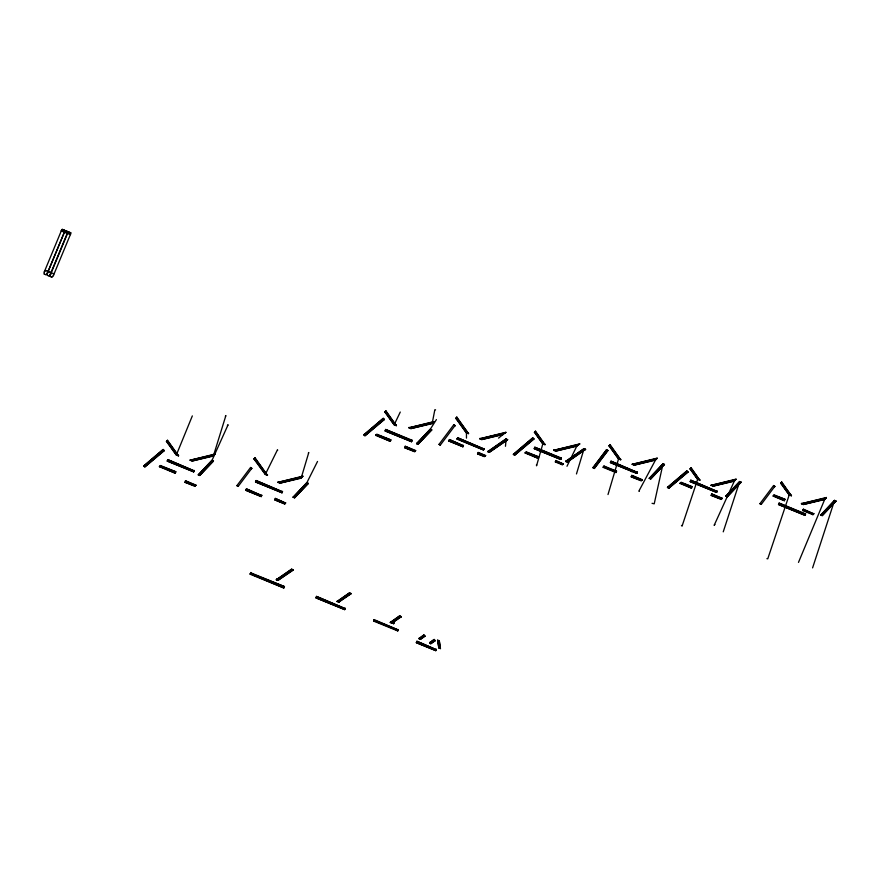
<?xml version="1.0" encoding="UTF-8"?>
<svg xmlns="http://www.w3.org/2000/svg" width="880" height="880" viewBox="0 0 880 880"><rect width="100%" height="100%" fill="white"/><g stroke="black" fill="none" stroke-linecap="round" stroke-linejoin="round"><path stroke-width="1.32" d="M812.592 567.886L834.57 500.412L836 501.006L822.195 515.647L820.765 515.053L834.57 500.412L820.765 515.053M61.358 230.747L61.446 230.516A5.533 3.993 20.6 0 1 62.26 229.372L64.834 230.428L62.271 229.383M67.331 233.178L67.419 232.947A5.533 3.993 20.6 0 1 68.233 231.814L70.796 232.859A5.533 3.993 20.6 0 1 70.521 234.212L70.444 234.388M143.682 466.048L163.152 449.471L164.153 450.758L144.837 466.917L143.682 466.048L163.152 449.471M144.837 466.917L164.307 450.351M166.43 441.474L167.519 440.275L178.486 455.884L176.33 455.004L166.43 441.474L167.519 440.275M159.39 466.719L160.49 465.52L175.857 471.79L160.336 465.938L159.39 466.719L175.274 473.198L175.857 471.79M167.2 461.032L193.666 471.834L167.2 461.032L167.783 459.635L194.095 470.844L167.783 459.635M166.584 441.056L176.33 455.004L192.335 415.899M175.274 473.198L159.555 466.312M190.113 460.229L215.05 454.025L213.345 456.06L192.071 461.032L190.113 460.229L214.896 454.443M192.071 461.032L213.499 455.642L215.05 454.025M184.899 482.24L195.118 485.936L195.932 485.089L185.493 480.832L184.899 482.24L194.964 486.343L195.932 485.089M185.493 480.832L195.767 485.507M198.264 474.892L212.069 460.251L213.356 461.241L199.705 475.475L198.264 474.892L212.069 460.251L228.107 424.721L227.403 425.48M199.705 475.475L213.51 460.834M213.345 456.06L225.885 415.547L225.379 416.262M236.907 485.639L238.194 486.376L236.907 485.639L250.569 467.489L251.702 468.633L250.569 467.489M254.012 459.074L254.947 457.644L267.443 475.354L265.287 474.474L254.012 459.074L254.947 457.644M245.619 490.193L261.228 496.562L245.619 490.193L246.455 488.884L261.668 495.572L246.455 488.884M255.519 481.943L281.985 492.745L255.519 481.943L256.102 480.546L282.414 491.755L256.102 480.546M265.287 474.474L277.519 449.724L277.64 450.296M277.893 482.372L302.841 476.168L301.125 478.203L279.851 483.175L277.893 482.372L302.687 476.575M279.851 483.175L301.279 477.785L302.841 476.168M274.681 499.818L284.746 503.921L274.681 499.818L275.275 498.41L285.549 503.085L275.275 498.41M293.095 497.277L306.9 482.636L308.176 483.637L294.536 497.86L293.095 497.277L306.9 482.636L317.526 461.45M301.125 478.203L308.781 452.507L308.385 453.002M294.536 497.86L308.341 483.219M363.814 434.907L383.273 418.33L384.274 419.617L364.958 435.776L363.814 434.907L383.273 418.33M364.958 435.776L384.428 419.199M375.727 435.38L376.816 434.181L390.929 439.945L376.662 434.599L375.727 435.38L390.335 441.342L390.929 439.945M384.813 412.038L385.913 410.839L396.319 425.689L394.163 424.809L384.813 412.038L385.913 410.839M385.055 430.881L411.521 441.672L385.055 430.881L385.649 429.473L412.115 440.275L411.521 441.672M385.649 429.473L411.961 440.682M384.978 411.62L394.163 424.809L400.268 412.049M390.335 441.342L375.881 434.973M408.914 427.801L433.862 421.597L432.146 423.632L410.872 428.604L408.914 427.801L433.708 422.015M410.872 428.604L432.3 423.214L433.862 421.597M404.624 447.7L414.854 451.385L415.657 450.549L405.218 446.292L404.624 447.7L414.7 451.803L415.657 450.549M405.218 446.292L415.503 450.967M416.57 443.729L430.375 429.088L431.651 430.089L418 444.323L416.57 443.729L430.375 429.088L436.414 419.584M418 444.323L431.805 429.682M432.146 423.632L434.841 409.761L435.567 409.794M439.032 444.345L440.33 445.071L439.032 444.345L453.816 424.71L454.96 425.854L453.816 424.71M455.884 418.506L456.808 417.076L468.479 433.642L466.323 432.773L455.884 418.506L456.808 417.076M448.569 440.88L462.891 446.721L448.569 440.88L449.405 439.571L463.331 445.731L449.405 439.571M484.121 448.569L483.538 449.977L457.072 439.175L457.655 437.778L483.967 448.987L457.655 437.778M466.323 432.773L456.038 418.088M479.754 438.779L505.846 432.3L502.854 434.632L481.723 439.571L479.754 438.779L505.692 432.707M481.723 439.571L503.008 434.214L505.846 432.3M477.565 453.882L484.572 456.258L485.65 455.532L478.159 452.474L477.565 453.882L484.418 456.676L485.65 455.532M478.159 452.474L485.496 455.95M483.538 449.977L457.226 438.768M502.854 434.632L498.575 438.108M440.385 648.604L439.263 640.64L437.58 640.431L438.856 647.988L440.385 648.604L439.263 640.64L437.668 640.959L439.263 640.64M513.359 454.421L532.829 437.844L533.83 439.131L514.514 455.29L513.359 454.421L532.829 437.844M514.514 455.29L533.984 438.713M525.129 453.013L526.229 451.814L538.648 456.885L526.064 452.232L525.129 453.013L538.065 458.293L538.648 456.885M534.413 432.366L535.513 431.167L544.962 444.708L542.806 443.839L534.413 432.366L535.513 431.167M534.215 448.635L560.681 459.426L534.215 448.635L534.798 447.227L561.264 458.029L560.681 459.426M534.798 447.227L561.11 458.436M542.806 443.839L534.578 431.948M538.065 458.293L525.283 452.606M553.641 450.351L579.722 443.872L576.741 446.204L555.599 451.143L553.641 450.351L579.568 444.29M555.599 451.143L576.895 445.797L579.722 443.872M555.368 461.945L555.962 460.537L563.299 464.002L562.221 464.739L555.368 461.945L555.962 460.537M562.221 464.739L563.453 463.595M576.741 446.204L566.984 466.279M592.988 467.753L606.639 449.603L607.772 450.736L594.275 468.479L592.988 467.753L606.639 449.603M594.275 468.479L607.937 450.329M609.07 446.006L610.005 444.576L620.664 459.778L618.508 458.898L609.07 446.006L610.005 444.576M603.185 467.346L604.021 466.037L616.539 471.141L615.956 472.549L603.185 467.346L604.021 466.037M610.401 462.594L636.867 473.385L610.401 462.594L610.995 461.186L637.296 472.395L610.995 461.186M618.508 458.898L609.235 445.588M615.956 472.549L616.539 471.141M632.192 464.354L657.14 458.139L655.424 460.174L634.15 465.146L632.192 464.354L656.986 458.557M634.15 465.146L655.578 459.767L657.14 458.139M631.169 476.784L641.399 480.48L642.202 479.644L631.763 475.387L631.169 476.784L641.234 480.898L642.202 479.644M631.763 475.387L642.048 480.051M655.424 460.174L638.814 491.238L639.375 491.205M649.231 478.423L663.036 463.782L664.466 464.376L650.661 479.017L649.231 478.423L663.036 463.782L654.214 503.822L652.047 503.327M650.661 479.017L664.466 464.376M667.458 487.465L686.917 470.888L687.918 472.175L668.613 488.334L667.458 487.465L686.917 470.888M668.613 488.334L688.072 471.757M680.053 483.461L681.142 482.262L692.109 486.739L680.988 482.68L680.053 483.461L691.526 488.136L692.109 486.739M690.074 469.018L691.163 467.819L699.798 480.238L697.642 479.358L690.074 469.018L691.163 467.819M690.162 481.602L716.628 492.393L690.162 481.602L690.756 480.194L717.057 491.403L690.756 480.194M691.526 488.136L680.207 483.043M697.642 479.358L690.228 468.6M711.073 485.364L736.021 479.149L734.305 481.184L713.042 486.156L711.073 485.364L735.867 479.567M713.042 486.156L734.47 480.777L736.021 479.149M711.128 495.352L721.347 499.037L722.161 498.201L711.722 493.944L711.128 495.352L721.193 499.455L722.161 498.201M711.722 493.944L721.996 498.619M725.879 496.166L739.684 481.525L741.114 482.108L727.309 496.749L725.879 496.166L739.684 481.525L723.239 531.839M727.309 496.749L741.114 482.108M734.305 481.184L714.142 525.371L714.89 524.502M759.946 503.679L761.244 504.405L759.946 503.679L773.608 485.529L774.741 486.673L773.608 485.529M773.201 496.133L774.037 494.835L784.993 499.301L773.872 495.242L773.201 496.133L784.41 500.709L784.993 499.301M780.769 483.395L781.693 481.976L791.362 495.803L789.206 494.934L780.769 483.395L781.693 481.976M778.514 504.515L804.98 515.306L778.514 504.515L779.108 503.107L805.574 513.909L804.98 515.306M779.108 503.107L805.42 514.316M784.41 500.709L773.355 495.726M789.206 494.934L780.923 482.988M801.427 503.712L826.375 497.508L824.659 499.543L803.385 504.515L801.427 503.712L826.221 497.926M803.385 504.515L824.813 499.125L826.375 497.508M802.846 510.587L803.429 509.179L813.714 513.854L812.911 514.69L802.846 510.587L803.429 509.179M812.911 514.69L813.868 513.436M824.659 499.543L798.49 562.397M822.195 515.647L836 501.006M250.745 572.803L284.438 586.575L283.844 587.972L250.151 574.211L250.459 573.463M276.287 579.821L291.698 569.151L293.073 570.185L277.816 580.448L276.287 579.821L291.698 569.151L293.073 570.185M277.816 580.448L293.227 569.767M283.844 587.972L250.305 573.793M284.438 586.575L250.58 573.221L250.888 572.473L250.151 574.211M315.876 597.817L344.674 609.587L315.876 597.817L316.47 596.409L345.103 608.597L316.47 596.409M337.062 601.546L349.591 592.812L350.955 593.846L338.591 602.162L337.062 601.546L349.591 592.812L350.955 593.846M338.591 602.162L351.109 593.439M373.604 621.06L374.198 619.652L398.167 629.926L397.727 630.916L373.604 621.06L374.198 619.652M390.269 622.545L399.696 615.868L401.071 616.902L391.798 623.161L390.269 622.545L399.696 615.868L400.609 617.21L399.696 615.868M397.727 630.916L398.321 629.508M487.762 451.693L506.176 438.856L507.54 439.89L489.291 452.32L487.762 451.693L506.176 438.856L505.461 446.292M416.317 642.664L435.776 650.617L416.317 642.664L416.911 641.267L436.205 649.627L416.911 641.267M418.913 638.66L423.973 634.953L424.886 636.295L420.442 639.287L418.913 638.66L423.973 634.953M489.291 452.32L507.705 439.472M420.486 639.254L419.573 637.912L420.486 639.254L425.04 635.888M429.616 642.829L434.17 639.463L435.083 640.805L430.694 643.764L429.616 642.829L434.17 639.463M430.694 643.764L435.237 640.387M438.856 647.988L437.734 640.013M565.675 461.472L584.089 448.635L585.618 449.251L567.204 462.099L565.675 461.472L584.089 448.635L576.466 473.946M567.204 462.099L585.618 449.251M391.798 623.161L401.225 616.495M64.57 231.759L47.377 273.229L64.559 231.781A5.533 3.993 20.6 0 1 65.395 230.659M44.264 271.953L61.457 230.483M50.226 274.395L67.43 232.925M50.512 274.505L67.705 233.035A5.533 3.993 20.6 0 0 67.969 231.704L65.406 230.659L67.969 231.704M53.339 275.66L70.543 234.19M193.666 471.834L194.249 470.426M261.228 496.562L261.822 495.154M281.985 492.745L282.568 491.337M411.675 441.265L412.115 440.275M344.674 609.587L345.257 608.179M457.072 439.175L457.501 438.185M462.891 446.721L463.485 445.313M435.776 650.617L436.359 649.209M560.835 459.019L561.264 458.029M636.867 473.385L637.461 471.977M716.628 492.393L717.222 490.985M805.134 514.899L805.574 513.909M238.194 486.376L251.856 468.215M440.33 445.071L455.114 425.436M761.244 504.405L774.895 486.255M284.746 503.921L285.703 502.667M45.705 270.468L47.432 271.095M48.84 271.744L50.567 272.371M45.925 274.714L44.209 274.087M47.344 275.363L49.06 275.99M51.799 277.189L50.171 276.518M70.796 232.859L68.233 231.814M766.898 558.69L767.767 558.789L789.36 494.516L791.516 495.396M834.405 500.83L835.846 501.413M801.581 503.305L803.55 504.097M820.919 514.646L822.349 515.229M739.519 481.943L740.96 482.526M803.275 509.597L813.714 513.854M803 510.169L813.065 514.283M662.871 464.2L664.312 464.783M699.952 479.82L697.796 478.94L682.044 526.185L681.461 525.426M711.238 484.946L713.196 485.749M726.033 495.748L727.463 496.331M62.788 230.45L63.569 230.769A1.837 1.276 23.6 0 1 64.295 232.177M620.829 459.371L618.673 458.491L608.003 494.549M632.346 463.936L634.315 464.739M583.935 449.042L585.464 449.669M649.385 478.016L650.815 478.599M603.867 466.455L616.385 471.559M603.339 466.928L616.11 472.131M545.116 444.301L542.96 443.421L536.547 465.795L536.525 464.607M553.795 449.933L555.753 450.736M565.84 461.054L567.369 461.681M506.022 439.274L507.54 439.89M555.808 460.955L563.299 464.002M555.522 461.527L562.375 464.321M468.633 433.235L466.477 432.355L466.466 438.13M479.919 438.361L481.877 439.164M487.916 451.286L489.445 451.902M430.21 429.506L431.651 430.089M409.068 427.394L411.026 428.197M394.317 424.391L396.473 425.271M416.724 443.322L418.154 443.905M306.746 483.054L308.176 483.637M267.597 474.936L265.441 474.056L254.177 458.667M278.047 481.954L280.005 482.757M211.915 460.658L213.356 461.241M293.249 496.859L294.69 497.442M190.267 459.822L192.225 460.614M176.484 454.597L178.64 455.477M198.418 474.474L199.859 475.057M399.542 616.275L401.071 616.902M437.58 640.431L439.109 641.047M390.423 622.127L391.952 622.754M337.227 601.128L338.756 601.755M276.441 579.414L277.97 580.03M419.078 638.253L420.596 638.869M374.044 620.07L398.167 629.926M373.758 620.642L397.892 630.498M439.01 647.57L440.539 648.197M606.485 450.01L607.772 450.736M593.142 467.335L594.429 468.072M686.763 471.306L687.918 472.175M667.612 487.047L668.767 487.916M532.675 438.262L533.83 439.131M513.524 454.003L514.679 454.872M383.119 418.748L384.274 419.617M363.968 434.489L365.123 435.358M162.998 449.889L164.153 450.758M143.836 465.63L144.991 466.499M434.016 639.87L435.083 640.805M423.819 635.371L424.886 636.295M429.77 642.422L430.848 643.346M781.539 482.383L791.362 495.803M691.009 468.226L699.798 480.238M609.84 444.994L620.664 459.778M535.359 431.585L544.962 444.708M456.654 417.494L468.479 433.642M385.759 411.257L396.319 425.689M254.793 458.062L267.443 475.354M167.365 440.693L178.486 455.884M50.259 276.518A4.752 3.432 20.6 0 1 51.755 272.998L53.394 273.526A4.752 3.432 20.6 0 1 51.821 277.057M68.2 232.859A1.837 1.276 23.6 0 0 67.309 233.409A1.837 1.276 23.6 0 0 67.331 232.738M69.971 233.585A1.837 1.276 23.6 0 1 70.268 234.619L61.292 230.956A1.837 1.276 23.6 0 1 62.062 230.461M47.421 275.363A4.752 3.432 20.6 0 1 48.917 271.843M50.479 272.382A4.752 3.432 20.6 0 1 48.983 275.902M64.471 232.254A1.837 1.276 23.6 0 1 65.923 231.704M44.286 274.076A4.752 3.432 20.6 0 1 45.782 270.556M47.344 271.106A4.752 3.432 20.6 0 1 45.848 274.626M64.834 230.428A5.533 3.993 20.6 0 1 64.548 231.781M630.696 470.118L631.323 471.603L630.696 470.118M277.156 578.93L278.069 580.283L277.156 578.93M337.931 600.655L338.844 601.997L337.931 600.655M391.138 621.654L392.062 622.996L391.138 621.654M393.613 623.766L394.053 622.776L393.613 623.766M438.966 647.273L440.407 647.372L438.966 647.273"/></g></svg>
